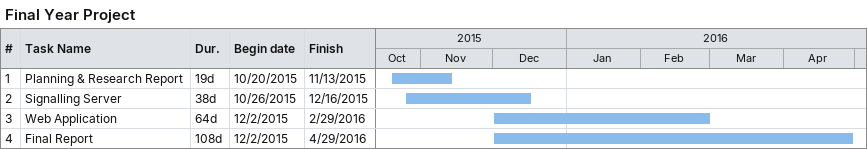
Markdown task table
Final Year Project

| ID | Task | Duration | Start | Finish |
|---|---|---|---|---|
| 1 | Planning & Research Report | 19d | 2015-10-20 | 2015-11-13 |
| 2 | Signalling Server | 38d | 2015-10-26 | 2015-12-16 |
| 3 | Web Application | 64d | 2015-12-02 | 2016-02-29 |
| 4 | Final Report | 108d | 2015-12-02 | 2016-04-29 |
